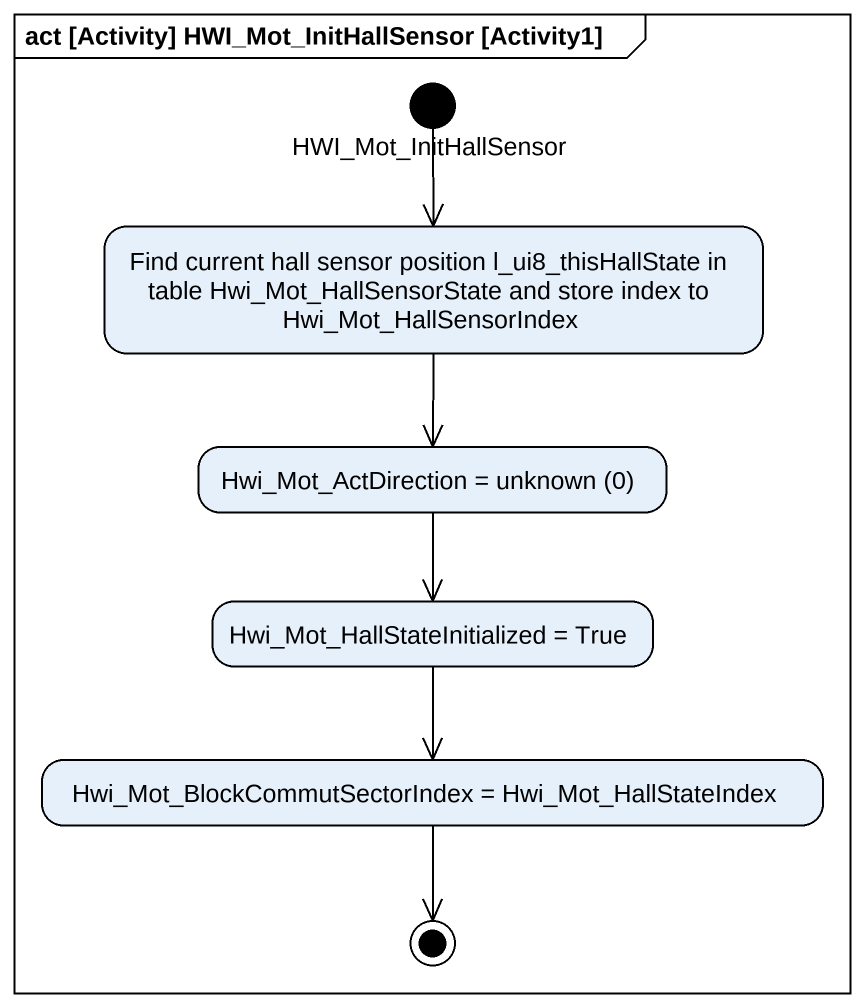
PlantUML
@startuml
mainframe act [Activity] HWI_Mot_InitHallSensor [Activity1]
hide empty description
state HWI_Mot_InitHallSensor <<start>>
state "Find current hall sensor position l_ui8_thisHallState in table Hwi_Mot_HallSensorState and store index to Hwi_Mot_HallSensorIndex" as Find_current_hall_sensor
state "Hwi_Mot_ActDirection = unknown (0)" as Hwi_Mot_ActDirection
state "Hwi_Mot_HallStateInitialized = True" as Hwi_Mot_HallStateInitialized
state "Hwi_Mot_BlockCommutSectorIndex = Hwi_Mot_HallStateIndex" as Hwi_Mot_BlockCommutSectorInd
HWI_Mot_InitHallSensor --> Find_current_hall_sensor
Find_current_hall_sensor --> Hwi_Mot_ActDirection
Hwi_Mot_ActDirection --> Hwi_Mot_HallStateInitialized
Hwi_Mot_HallStateInitialized --> Hwi_Mot_BlockCommutSectorInd
Hwi_Mot_BlockCommutSectorInd --> [*]
@enduml
